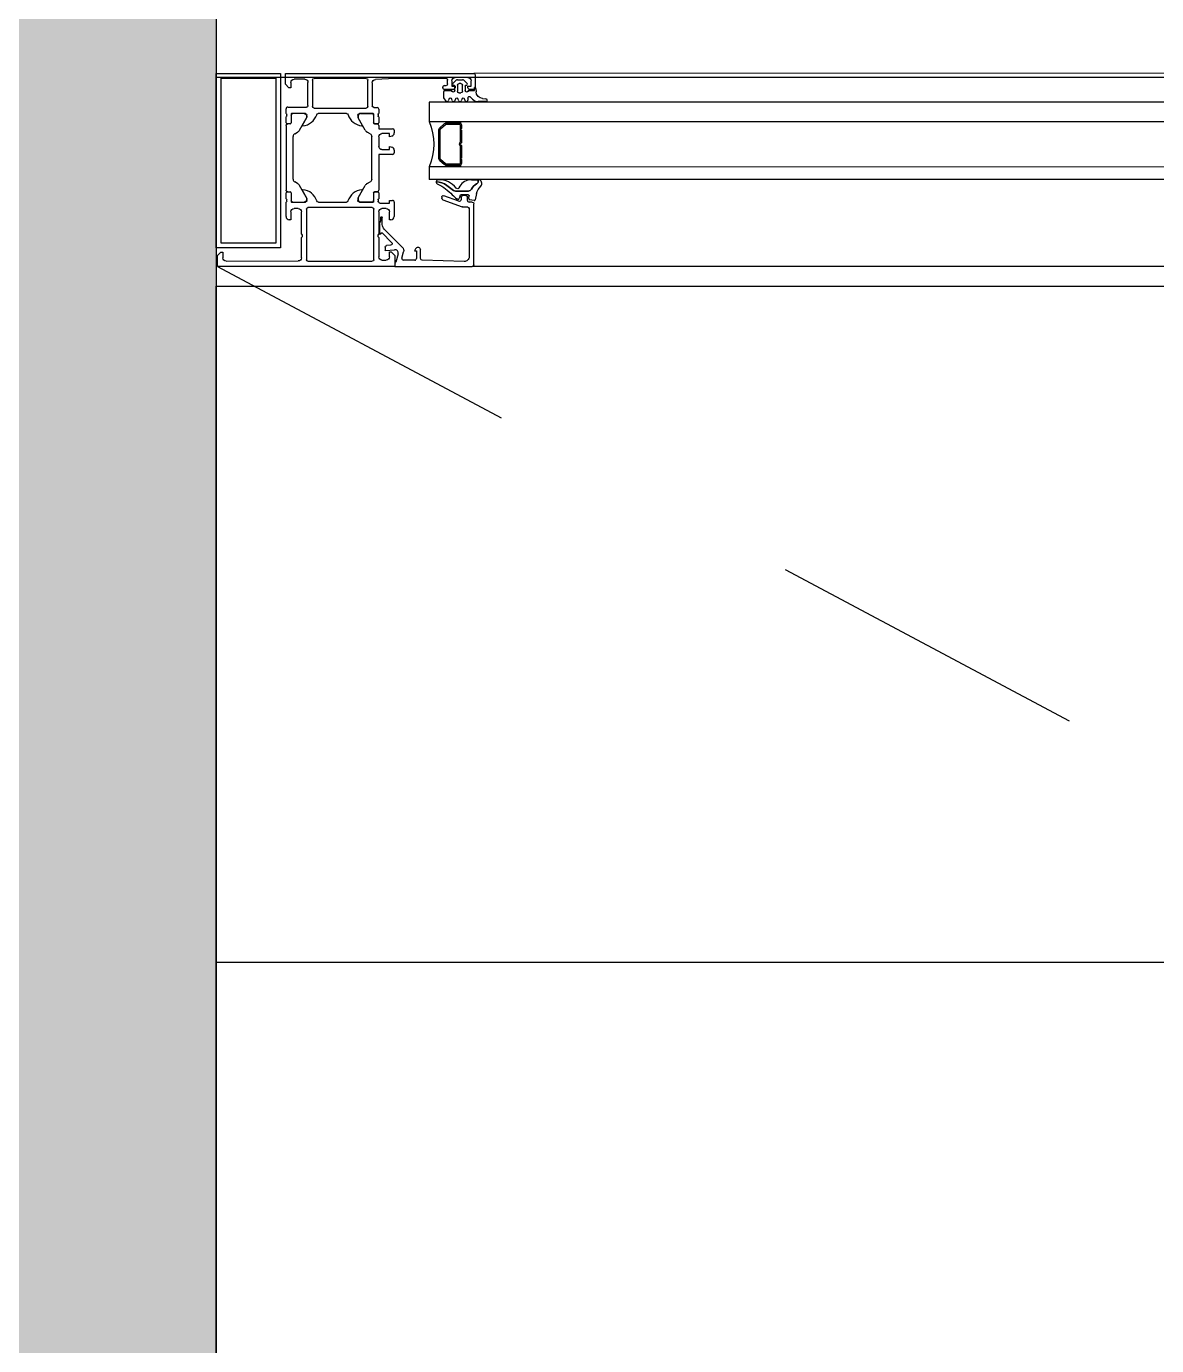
# Model space of a CAD drawing. Header units: metres. Extents: x 493 to 630, y -132 to -15.
# Drawn here: x 536.4058 to 536.757, y -79.9587 to -79.5488 of the extents above; entities that cross this region are included whole.
import ezdxf

# ---------------------------------------------------------------- set-up
doc = ezdxf.new("R2010")
doc.units = ezdxf.units.M
doc.header["$MEASUREMENT"] = 0
doc.linetypes.add('HIDDEN2', pattern=[0.1875, 0.125, -0.0625])
for name, color, linetype in [('a_caramida', 2, 'Continuous'), ('a_gipscarton', 41, 'Continuous'), ('a_pereti_hasuri', 253, 'Continuous'), ('a_punctat', 40, 'HIDDEN2'), ('a_sticla', 4, 'Continuous'), ('a_tamplarie_ferestre', 6, 'Continuous'), ('a_vederi', 74, 'Continuous'), ('a_vederi subtiri', 124, 'Continuous')]:
    doc.layers.add(name, color=color, linetype=linetype)
doc.layers.add('a_suprafete', color=7, linetype='Continuous', plot=False)

# ---------------------------------------------------------------- blocks, each defined once
blk = doc.blocks.new('__4FAFA3F2_FC5C_44BB_A64D_ECB77A95FE74_')
at = {"layer": 'a_vederi subtiri'}
for p, q in [((-125.4500011026394, 66.99999999985448), (-125.4500011026394, 70.99999999988358)), ((-125.0125011026394, 70.99999999988358), (-125.0125011026394, 66.99999999985448)), ((-125.0125011026394, 66.81066017167177), (-125.0125011026394, 70.74999999985448)), ((-124.6975011024624, 66.81066017167177), (-124.6975011024624, 70.74999999985448)), ((-124.3562511024065, 71.49999999985448), (-123.2625011026394, 71.49999999985448)), ((-124.3562511024065, 71.13999999989755), (-119.0254425092135, 71.13999999989755)), ((-123.2625011026394, 71.49999999985448), (-123.0437511024065, 71.25)), ((-123.0437511024065, 71.25), (-122.8250011026394, 71.49999999985448)), ((-122.8250011026394, 71.49999999985448), (-118.8896831609309, 71.49999999985448)), ((-118.010319044115, 71.49999999985448), (-114.0750011026394, 71.49999999985448)), ((-117.8745596958324, 71.13999999989755), (-112.5437511026394, 71.13999999989755)), ((-114.0750011026394, 71.49999999985448), (-113.8562511026394, 71.25)), ((-113.8562511026394, 71.25), (-113.6375011026394, 71.49999999985448)), ((-113.6375011026394, 71.49999999985448), (-112.5437511026394, 71.49999999985448)), ((-112.2025011025835, 70.74999999985448), (-112.2025011025835, 66.81066017167177)), ((-111.8875011026394, 66.99999999985448), (-111.8875011026394, 70.99999999988358)), ((-111.8875011026394, 70.74999999985448), (-111.8875011026394, 66.81066017167177)), ((-111.4500011026394, 70.99999999988358), (-111.4500011026394, 66.99999999985448)), ((-125.4500011026394, 61.49999999988358), (-125.4500011026394, 66.99999999985448)), ((-125.0125011026394, 66.99999999985448), (-125.0125011026394, 66.81066017167177)), ((-124.8202899277676, 66.28033008577768), (-123.4547122775111, 64.71966991398949)), ((-123.4547122775111, 64.71966991398949), (-124.8202899277676, 66.28033008577768)), ((-123.2319736413192, 64.97422835521866), (-124.5975512915757, 66.53488852712326)), ((-112.3024509134702, 66.53488852712326), (-113.6680285637267, 64.97422835521866)), ((-113.4452899277676, 64.71966991398949), (-112.0797122775111, 66.28033008577768)), ((-112.0797122775111, 66.28033008577768), (-113.4452899277676, 64.71966991398949)), ((-111.8875011026394, 66.81066017167177), (-111.8875011026394, 66.99999999985448)), ((-111.4500011026394, 66.99999999985448), (-111.4500011026394, 61.49999999988358)), ((-113.9093287528958, 64.85999999986961), (-122.9906734523829, 64.85999999986961)), ((-122.9906734523829, 64.49999999985448), (-113.9093287528958, 64.49999999985448)), ((-113.9093287528958, 64.49999999985448), (-122.9906734523829, 64.49999999985448))]:
    blk.add_line(p, q, dxfattribs=at)
at = {"layer": 'a_vederi subtiri', "extrusion": (2e-16, 2.000000000000001e-16, -1)}
for centre, radius, start, end in [((125.2312511026394, 71.02929687488358), 0.2207031249999999, 352.3718503293429, 187.6281496706571), ((124.3060278883204, 70.79394531238358), 0.707838677237907, 356.4405713952564, 85.93127893733272), ((124.3301350313704, 70.77285156247672), 0.3680761121636999, 356.4405713952564, 85.93127893733272), ((118.4500011026394, 71.67726562483585), 0.7872656250000108, 223.0350141754325, 316.9649858245675), ((118.4500011026394, 71.76164062495809), 0.5116406250000021, 210.7555134559261, 329.2444865440739), ((112.5939743169583, 70.79394531238358), 0.7078386772379076, 94.06872106266727, 183.5594286047437), ((112.5698671741411, 70.77285156247672), 0.3680761121637185, 94.06872106266727, 183.5594286047437), ((111.6687511026394, 71.02929687488358), 0.2207031249999999, 352.3718503293429, 187.6281496706571), ((125.2312511026394, 66.97070312485448), 0.2207031249999999, 172.371850329343, 7.628149670657059), ((125.2312511026394, 66.97070312485448), 0.2207031249999999, 172.371850329343, 7.628149670657059), ((124.2048949212767, 66.80336917506065), 0.8076390920070746, 319.6379859252439, 0.5172471456179616), ((124.2048949212767, 66.80336917506065), 0.8076390920070561, 319.6379859252439, 0.5172471456179616), ((124.2775458882097, 66.80686885336763), 0.4199723278436767, 319.6379859252439, 0.5172471456179616), ((112.622456317069, 66.80686885336763), 0.4199723278436483, 179.4827528543821, 220.362014074756), ((112.695107284002, 66.80336917506065), 0.8076390920070647, 179.4827528543821, 220.362014074756), ((112.695107284002, 66.80336917506065), 0.8076390920070755, 179.4827528543821, 220.362014074756), ((111.6687511026394, 66.97070312485448), 0.2207031249999999, 172.371850329343, 7.628149670657059), ((111.6687511026394, 66.97070312485448), 0.2207031249999999, 172.371850329343, 7.628149670657059), ((118.4500011026394, 44.30178832099773), 18.56821167883212, 67.85273984560007, 112.1472601544), ((122.9823408846278, 65.11756334116217), 0.617619552900235, 270.7730251426407, 319.8915003898574), ((122.9823408846278, 65.11756334116217), 0.617619552900235, 270.7730251426407, 319.8915003898574), ((122.9863405169453, 65.18113293728675), 0.3211621675081091, 270.7730251426407, 319.8915003898574), ((113.9136616881005, 65.18113293728675), 0.3211621675081109, 220.1084996101426, 269.2269748573593), ((113.917661320651, 65.11756334116217), 0.6176195529002321, 220.1084996101426, 269.2269748573593), ((113.917661320651, 65.11756334116217), 0.6176195529002375, 220.1084996101426, 269.2269748573593)]:
    blk.add_arc(centre, radius, start, end, dxfattribs=at)
blk = doc.blocks.new('fvsdv')
at = {"layer": 'a_tamplarie_ferestre', "extrusion": (0, -1.5e-15, -1)}
blk.add_line((616.6614823891448, -334.5287127975987), (616.6374117010116, -334.5287127975987), dxfattribs=at)
at = {"layer": 'a_tamplarie_ferestre', "extrusion": (-1.999999999963883e-16, -2.000627397658308e-16, -1)}
for points in [[(-616.6937823769416, -334.4715128007277), (-616.6937823769416, -334.4732127976759), (-616.6943823830454, -334.4732127976759), (-616.6954823891449, -334.4721127992018), (-616.6954823891449, -334.4687127975997), (-616.6369823905806, -334.4687127975997)], [(-616.636482390581, -334.4692127975866), (-616.636482390581, -334.4732127976759)], [(-616.6387823783739, -334.4732127976759), (-616.6387823783739, -334.4727127976759), (-616.6377823783735, -334.4727127976759), (-616.6377823783735, -334.4710128007277)], [(-616.6387823783739, -334.4700128006085), (-616.6427824088914, -334.4700128006085)], [(-616.6437823783733, -334.4710128007277), (-616.6437823783733, -334.4727127976759), (-616.6427823783738, -334.4727127976759), (-616.6427823783738, -334.4732127976759)], [(-616.6450823966843, -334.4720128007277), (-616.6450823966843, -334.4708127961501)], [(-616.6455823966838, -334.4703127960309), (-616.6614823905804, -334.4703127960309), (-616.6675394260265, -334.4706589111432)], [(-616.6460823966838, -334.4725128007277), (-616.6455823966838, -334.4725128007277)], [(-616.6465823966843, -334.4732127976759), (-616.6465823966843, -334.4730128007276)], [(-616.6684823886723, -334.4716572862013), (-616.6684823886723, -334.4788127961499)], [(-616.6698823825689, -334.479012793098), (-616.6698823825689, -334.4708128036603)], [(-616.6703823825693, -334.4703128036603), (-616.6865823766561, -334.4703128036603)], [(-616.6870823766557, -334.4708128036603), (-616.6870823766557, -334.479012793098)], [(-616.6884823891493, -334.4787127976758), (-616.6884823891493, -334.4715128007277)], [(-616.6894823891488, -334.4705128006085), (-616.6927823769421, -334.4705128006085)], [(-616.6369823905806, -334.4737127976759), (-616.6382824088915, -334.4737127976759)], [(-616.6432823783733, -334.4737127976759), (-616.6460823966838, -334.4737127976759)], [(-616.6664823886723, -334.4798127961499), (-616.6664823886723, -334.4812127976757)], [(-616.6679823886727, -334.4793127961499), (-616.6669823886727, -334.4793127961499)], [(-616.6680623629916, -334.4840927956756), (-616.6680623629916, -334.4813327976757)], [(-616.6681823629918, -334.4812127976757), (-616.6724823886722, -334.4812127976757)], [(-616.6720692308575, -334.4812230394265), (-616.6685926893625, -334.4812228880743)], [(-616.6865823766561, -334.479512793098), (-616.6703823825693, -334.479512793098)], [(-616.6764824301839, -334.4812126679759), (-616.6852826652358, -334.4812126679759)], [(-616.694782376942, -334.4792127976758), (-616.6889823891493, -334.4792127976758)], [(-616.6892827067476, -334.4812127976757), (-616.6935824026225, -334.4812127976757)], [(-616.6896958496469, -334.4812227975993), (-616.6931723911449, -334.4812227975993)], [(-616.6937024026228, -334.4813327976757), (-616.6937024026228, -334.4840936083576)], [(-616.695282376942, -334.4812136103577), (-616.695282376942, -334.4797127976757)], [(-616.6664825312056, -334.4849227946026), (-616.6664824323044, -334.485912812858), (-616.6621824292528, -334.485912812858)], [(-616.6664823886723, -334.4822127846757), (-616.6664823886723, -334.4840927956756)], [(-616.6666823896725, -334.4814859866757), (-616.6666823896725, -334.4819395806757)], [(-616.6667823886726, -334.4843927956757), (-616.6677623629913, -334.4843927956757)], [(-616.6677928841808, -334.4844228504567), (-616.6669825528483, -334.4844228162462)], [(-616.668092669103, -334.4817228650479), (-616.6680928971665, -334.4841228634428)], [(-616.6706711814733, -334.4863851410075), (-616.6727681066092, -334.4827535226797)], [(-616.6729823886726, -334.4817127976757), (-616.6729823886726, -334.4824127976757), (-616.6716008932148, -334.4848056179987)], [(-616.6901642022053, -334.4848056179987), (-616.6887827067476, -334.4824127976757), (-616.6887827067476, -334.4817127976757)], [(-616.6910936755818, -334.4863849596919), (-616.6889969076468, -334.4827532505993)], [(-616.693672389762, -334.4817227962164), (-616.6936720578115, -334.4841227945993)], [(-616.6939720578115, -334.4844227945993), (-616.694782389145, -334.4844227945993)], [(-616.694002402623, -334.4843936083577), (-616.6949823769418, -334.4843936083577)], [(-616.6950823759421, -334.4819403933577), (-616.6950823759421, -334.4814867993576)], [(-616.695282376942, -334.4840936083576), (-616.695282376942, -334.4822135973577)], [(-616.695282389145, -334.4849227945993), (-616.695282389145, -334.5050027945988)], [(-616.6616824216234, -334.486412812858), (-616.6616824216234, -334.4872438065104)], [(-616.6624234265672, -334.4882098099283), (-616.6631824063646, -334.488412812858), (-616.6631824063646, -334.487412812858), (-616.6654824246751, -334.487412812858)], [(-616.6664824323044, -334.488412812858), (-616.6664824323044, -334.4914128128579)], [(-616.6686818083808, -334.5015984472525), (-616.6686823828378, -334.4883273363929)], [(-616.6691929414393, -334.4874553434881), (-616.6700761929895, -334.4869596073277)], [(-616.692582388145, -334.4874611305992), (-616.6916886391983, -334.4869594517664)], [(-616.6930823901449, -334.5015984325989), (-616.6930823901449, -334.4883271565992)], [(-616.6616823987354, -334.4925818192056), (-616.6616824216234, -334.4934128128579)], [(-616.6654824246751, -334.4924128128579), (-616.6631824063646, -334.4924128128579), (-616.6631824292527, -334.4914128128579), (-616.6624234265672, -334.4916158157876)], [(-616.6621824292528, -334.4939128128578), (-616.6664827398382, -334.4939128128578), (-616.6664816620172, -334.5050027985833)], [(-616.6664822669605, -334.5058329290239), (-616.6664822669605, -334.5077129400238)], [(-616.6677622412798, -334.5055329290238), (-616.666782266961, -334.5055329290238)], [(-616.6669816403736, -334.505502820226), (-616.6677919717063, -334.5055028544364)], [(-616.6680622412794, -334.5085929268509), (-616.6680622412794, -334.5058329290239)], [(-616.66809195872, -334.5058028674221), (-616.6680915228827, -334.5082028657883)], [(-616.6700755001198, -334.5029662969782), (-616.66919229149, -334.5024704843543)], [(-616.672767049598, -334.5071726146562), (-616.6706704388681, -334.5035408148059)], [(-616.6715940223327, -334.5051084043188), (-616.6729822669611, -334.5075129224463), (-616.6729822669611, -334.5082129270238)], [(-616.6717530799493, -334.504918394248), (-616.6717127662275, -334.5049129239721)], [(-616.6887825608826, -334.5082129270238), (-616.6887825608826, -334.5075129224463), (-616.690164631112, -334.5051190987281)], [(-616.6889969076468, -334.5071723385988), (-616.6910936755818, -334.5035406295062)], [(-616.6916886391983, -334.5029661374318), (-616.692582388145, -334.5024644585989)], [(-616.6936720578115, -334.5058027945988), (-616.693672389762, -334.5082027929817)], [(-616.6937024320689, -334.5058327916948), (-616.6937024320689, -334.5085929268507)], [(-616.694782389145, -334.5055027945988), (-616.6939720578115, -334.5055027945988)], [(-616.6949824063879, -334.5055327916947), (-616.694002432068, -334.5055327916947)], [(-616.6952824063873, -334.5077128026953), (-616.6952824063873, -334.5058327916948)], [(-616.6616824013579, -334.5087127973242), (-616.6616823403223, -334.5132127973241)], [(-616.6661824195488, -334.5090127927469), (-616.6631824013572, -334.5090127927469), (-616.6631824013572, -334.5082127973242), (-616.6621824013579, -334.5082128049535)], [(-616.6666822679612, -334.5079861440241), (-616.6666822679612, -334.5084397380243)], [(-616.6724822669604, -334.5087129193944), (-616.6681822414878, -334.5087129268504)], [(-616.6685914998562, -334.508702886048), (-616.6720680413509, -334.5087030374002)], [(-616.6852573295893, -334.5087129193944), (-616.6765245780231, -334.5087129193944)], [(-616.6935824318606, -334.5087129268502), (-616.689282560883, -334.5087129193944)], [(-616.6931623911449, -334.5087027915987), (-616.6896958496469, -334.5087027915987)], [(-616.6950824053871, -334.5084396006947), (-616.6950824053871, -334.5079860066948)], [(-616.6952824063873, -334.5132127973241), (-616.6952824063873, -334.5087127896947)], [(-616.6626823403227, -334.514212797324), (-616.6631823403222, -334.514212797324), (-616.6631823403222, -334.5117127973241)], [(-616.6641823402034, -334.5107127973241), (-616.6654823890309, -334.5107127973241)], [(-616.6664823890318, -334.5117127973241), (-616.6664823890318, -334.5187127973239)], [(-616.6679824042902, -334.5266127914585), (-616.6679824042902, -334.5109127942723)], [(-616.6684824042898, -334.5104127942723), (-616.688482405243, -334.5104127942723)], [(-616.688982405243, -334.5109127942723), (-616.688982405243, -334.5266127914585)], [(-616.690482420502, -334.5187127973239), (-616.690482420502, -334.5117127973241)], [(-616.6914824205015, -334.5107127973241), (-616.6927824082951, -334.5107127973241)], [(-616.6937824063878, -334.5117127973241), (-616.6937824063878, -334.514212797324), (-616.6942824063877, -334.514212797324)], [(-616.6664823890318, -334.5197127973239), (-616.6664823890318, -334.5257132324381)], [(-616.690482420502, -334.5260128082437), (-616.690482420502, -334.5197127973239)], [(-616.6631823403222, -334.5257132476964), (-616.6631823403222, -334.5242127901715), (-616.6625823647363, -334.5242127901715), (-616.6614823891457, -334.5253127655187), (-616.6614823891457, -334.5287127975982), (-616.7166367095814, -334.5287244009314), (-616.7166367095814, -334.5253243993694), (-616.7155367339955, -334.5242244011342), (-616.714936727892, -334.5242244011342), (-616.714936727892, -334.5260244115764)], [(-616.6654823890309, -334.5267132400674), (-616.6641823402034, -334.5267132400674)], [(-616.688482405243, -334.5271127914585), (-616.6684824042898, -334.5271127914585)], [(-616.7139367297993, -334.5270244115764), (-616.6914824205015, -334.5270128082437)]]:
    blk.add_lwpolyline(points, dxfattribs=at)
at = {"layer": 'a_tamplarie_ferestre'}
for points in [[(616.6969796253077, -334.5229318787727), (616.7169796253081, -334.5229318787727), (616.7169796253127, -334.468724400932), (616.6969796253122, -334.468724400932)], [(616.698479625308, -334.5214318787728), (616.7154796253078, -334.5214318787728), (616.7154796253124, -334.470224400932), (616.6984796253125, -334.470224400932)]]:
    blk.add_lwpolyline(points, close=True, dxfattribs=at)
at = {"layer": 'a_tamplarie_ferestre', "extrusion": (0, -1.5e-15, -1)}
for points in [[(-616.6369117029187, -334.528249747674), (-616.6369117029187, -334.5092128738945)], [(-616.6374117010116, -334.5087128738945), (-616.6384116991037, -334.5087128738945)], [(-616.6389116991038, -334.5082128738945), (-616.6389116991038, -334.5072128777092)], [(-616.6394116971967, -334.5067128777092), (-616.6404116952897, -334.5067128777092)], [(-616.6465827760919, -334.5080012284072), (-616.6405926069535, -334.5101826857784)], [(-616.6409116952898, -334.5072128777092), (-616.6409116952898, -334.5079688744133)], [(-616.6415827574153, -334.5084389208175), (-616.6462405782338, -334.5067425613814)], [(-616.6469116819378, -334.507212373602), (-616.6469116819378, -334.5075314127088)], [(-616.6658959792046, -334.5135194304092), (-616.6658959789509, -334.5146387802781)], [(-616.6662959883604, -334.5153481199844), (-616.6662959883604, -334.5186381446406)], [(-616.6550273826513, -334.5232185518844), (-616.6553960040007, -334.5238497569663), (-616.6547960036194, -334.5238497574433), (-616.6547960055275, -334.5262497520549)], [(-616.6593064558899, -334.5261203215225), (-616.6587868330869, -334.5241810667618)], [(-616.6604896774686, -334.5247604408366), (-616.6611966841617, -334.5273791411025)], [(-616.6643871769345, -334.5237569452461), (-616.6615427626173, -334.5235054209335)], [(-616.6644959853081, -334.5227188170059), (-616.6644959853081, -334.5236573339387)], [(-616.6552960026663, -334.526749750982), (-616.658823499957, -334.5267497465713)]]:
    blk.add_lwpolyline(points, dxfattribs=at)
for points in [[(-616.6404215128002, -334.5102128700798), (-616.6389116991047, -334.51021287008, -0.4142048407650049), (-616.6384116991037, -334.5107128700798), (-616.6384116991037, -334.5256847534282, -0.426752481241578), (-616.6399756963726, -334.5271827499969), (-616.6530173969829, -334.5267692342841, -0.4017347394656232), (-616.6534960072429, -334.5262696920146), (-616.6534960072429, -334.5234375560386)], [(-616.6591750777159, -334.5227321684463), (-616.664810208026, -334.5170970381359, -0.1989123673822696), (-616.665395994464, -334.5156828245736), (-616.665395994464, -334.5135194304092)], [(-616.6661218423367, -334.5187052443218), (-616.6657772808474, -334.518324499379, -0.4930404387425781), (-616.6654626295956, -334.5182830717666), (-616.6624744621311, -334.521265583287, -0.637079024899166), (-616.6627844443708, -334.5221172216042), (-616.6640395642905, -334.5222207243545)]]:
    blk.add_lwpolyline(points, format="xyb", dxfattribs=at)
at = {"layer": 'a_tamplarie_ferestre', "extrusion": (-1.999999999963883e-16, -2.000627397658308e-16, -1)}
for centre, radius, start, end in [((-616.6369823869377, -334.4692127939564), 0.0004999963568365369, 359.9995840237517, 90.00041748093061), ((-616.6369823869412, -334.4732128013152), 0.0004999963606447729, 269.9995829620062, 0.0004170445076121595), ((-616.6382824291462, -334.4732128484463), 0.0004999492300512524, 179.9941815565616, 270.0023212752666), ((-616.6432824271093, -334.4732127489402), 0.0005000487381371209, 270.0055841559429, 359.9944158375433), ((-616.6460824095659, -334.4730127878461), 0.0004999871185779336, 89.99852384808548, 180.0014761584283), ((-616.6460824104842, -334.4732128114759), 0.0004999862001939583, 179.9984185919793, 270.0015814145345), ((-616.6669823886727, -334.4798127961499), 0.0004999999999881748, 0, 90), ((-616.6685926650799, -334.4817228840512), 0.0004999959774337602, 0.002177639992241094, 90.00278260042404), ((-616.671926877363, -334.4822128513403), 0.0009999960709008312, 98.18408816903201, 212.7294962203608), ((-616.6947823907415, -334.4797127838758), 0.0004999862001939237, 89.99841858546546, 180.0015814080207), ((-616.6667823886726, -334.4840927956756), 0.0002999999999929066, 270, 0), ((-616.6669825312051, -334.4849228162457), 0.0004999999999881747, 0.002480120208054673, 90.00248012020808), ((-616.6677623629913, -334.4840927956756), 0.0002999999999929013, 180, 270), ((-616.6717205084574, -334.484874677891), 0.000138119784645033, 264.3774224610111, 29.99999999751501), ((-616.6712441654312, -334.4800361888139), 0.004999999999881794, 197.7469977029321, 264.3774224610111), ((-616.6905209299889, -334.4800361888139), 0.004999999999881608, 275.6225775389889, 342.2530022970679), ((-616.6900445869633, -334.484874677891), 0.0001381197846450354, 150.000000002485, 275.6225775389889), ((-616.6939720578115, -334.4841227945993), 0.0002999999999929083, 270, 0), ((-616.694002402623, -334.4840936083576), 0.0002999999999929064, 270, 0), ((-616.6949823769418, -334.4840936083576), 0.0002999999999929066, 180, 270), ((-616.6621824513003, -334.4864128425352), 0.0005000296776441326, 0.003400552581995896, 89.99747370363386), ((-616.6626836141724, -334.4872430164889), 0.001001192860712961, 285.0627999272706, 359.9547890323745), ((-616.6693721757889, -334.4856350848548), 0.001499999999964529, 210.0024767199816, 242.0082254837521), ((-616.6920823897362, -334.4883271573937), 0.001000000408674858, 119.9998811996709, 179.9999544849903), ((-616.6626833545662, -334.4925824338035), 0.001000956019629055, 0.03518023540125607, 74.9489400958685), ((-616.6621824439346, -334.4934127905465), 0.0005000223116292011, 270.001682332466, 359.9974434145755), ((-616.6920823897362, -334.5015984318045), 0.001000000408674854, 180.0000455150097, 240.0001188003292), ((-616.6669816620168, -334.5050028202264), 0.00049999999998818, 270.002480120208, 0.002480120208054673), ((-616.666782266961, -334.5058329290239), 0.0002999999999929103, 0, 90), ((-616.6677622412798, -334.5058329290239), 0.0002999999999929137, 90, 180), ((-616.6693713682545, -334.5042907584975), 0.001499999999964511, 117.9967347536241, 150.0024835213092), ((-616.6717209801487, -334.5050517189604), 0.0001390378262387835, 335.9397297170084, 86.61317242161918), ((-616.6713465350218, -334.509824664497), 0.004923085062686922, 94.736839592394, 162.7104472882768), ((-616.6904053083467, -334.5097823356339), 0.004881891175918552, 16.95440186401337, 85.66034805447025), ((-616.690046245342, -334.5050507488965), 0.0001366999999967652, 85.66034805447025, 209.9999185302323), ((-616.6939720578115, -334.5058027945988), 0.0002999999999929174, 0, 90), ((-616.694002432068, -334.5058327916948), 0.0002999999999929174, 0, 90), ((-616.6949824063879, -334.5058327916948), 0.0002999999999929174, 90, 180), ((-616.6621823706172, -334.5087127742129), 0.0004999692599016982, 359.9973514400586, 90.00352283244209), ((-616.6685915188594, -334.5082028900709), 0.000499995977433753, 270.0021776399923, 0.002782600423873765), ((-616.6719257735476, -334.5077132131663), 0.0009999960709008257, 147.2754640201544, 261.8208720681917), ((-616.6626824277932, -334.5132127098539), 0.001000087474370509, 270.0050112563145, 359.9949887436852), ((-616.694282372021, -334.5132127629589), 0.001000034366135351, 180.0019689320957, 269.9980310679043)]:
    blk.add_arc(centre, radius, start, end, dxfattribs=at)
at = {"layer": 'a_tamplarie_ferestre'}
for centre, radius, start, end in [((616.6387824215988, -334.4710128438339), 0.001000043226228888, 90.00247651157618, 179.9975303083473), ((616.6427824255763, -334.4710127534065), 0.0009999527981185412, 359.9972885690925, 90.00095603992932), ((616.6455823930447, -334.4708127923915), 0.0004999963606570516, 89.99958296200617, 180.0004307038958), ((616.6455823994252, -334.4720127979868), 0.0005000027408632844, 180.0003140812505, 269.999685931777), ((616.6674823978814, -334.4716572744904), 0.0009999907912387556, 359.9993290094217, 86.73072418246032), ((616.6703823825693, -334.4708128036603), 0.0004999999999881766, 90, 180), ((616.6865823766561, -334.4708128036603), 0.0004999999999881766, 0, 90), ((616.6894824090593, -334.4715128205188), 0.001000019910524334, 90.00114074456123, 179.9988660753621), ((616.6927824079268, -334.471512769624), 0.0009999690159288555, 359.9982178308895, 90.00177534267327), ((616.6664035522261, -334.4814803182677), 0.0002788950563208456, 358.8354106242616, 73.58012358911448), ((616.6679823886727, -334.4788127961499), 0.0004999999999881837, 270, 0), ((616.6681823629918, -334.4813327976757), 0.0001199999999971634, 90, 180), ((616.6703823825693, -334.479012793098), 0.0004999999999881837, 180, 270), ((616.6724823886722, -334.4817127976757), 0.0004999999999881766, 0, 90), ((616.6764824301839, -334.4817126679759), 0.0004999999999882075, 90, 162.2530022970678), ((616.6852826652358, -334.4817126679759), 0.0004999999999883187, 17.74699770293214, 90), ((616.6865823766561, -334.479012793098), 0.0004999999999881766, 270, 0), ((616.6889823855101, -334.4787128013151), 0.0004999963606447853, 179.9995829554924, 270.0004170379938), ((616.6892827067476, -334.4817127976757), 0.0004999999999881704, 90, 180), ((616.689838160296, -334.4822126156741), 0.0009999960709008303, 98.18160805244383, 212.7270160997201), ((616.6931723937846, -334.4817227935768), 0.0004999959774337582, 359.9996975197845, 90.00030248021555), ((616.6935824026225, -334.4813327976757), 0.0001199999999971634, 0, 90), ((616.6953612133882, -334.4814811309496), 0.0002788950563208394, 106.4198764108855, 181.1645893757385), ((616.666403521577, -334.4819452413352), 0.0002789255417305512, 286.4245945580637, 1.162870074671405), ((616.6677928971667, -334.484122850457), 0.0002999999999929065, 269.9975198797919, 359.9975198797919), ((616.6947823918239, -334.4849227919204), 0.0004999973210861574, 359.9996930187652, 90.00030698123477), ((616.6953612440376, -334.4819460540172), 0.0002789255417305553, 178.8371299253286, 253.5754054419363), ((616.6654824580864, -334.4884127870758), 0.000999974218394455, 359.9985227537711, 90.00191437922187), ((616.6696823828366, -334.4883273796791), 0.000999999999976356, 119.303872864269, 179.997519879792), ((616.6923927137319, -334.485634959769), 0.001499999999964522, 209.9999966005126, 242.0057453634597), ((616.665482314654, -334.4914126952065), 0.001000117657443958, 270.006303003237, 359.9932598637672), ((616.66968180838, -334.5015984905388), 0.0009999999999763508, 179.997519879792, 240.6911668989066), ((616.6677919587203, -334.5058028544361), 0.0002999999999929102, 359.9975198797919, 89.99751987979195), ((616.6923927137319, -334.5042906294291), 0.001499999999964502, 117.9942546365403, 150.0000033994874), ((616.6947823918239, -334.5050027972777), 0.0004999973210933302, 269.9996930187652, 0.0003069812347468385), ((616.6374117110824, -334.5092128820581), 0.000500008163680858, 90.00115402943341, 179.9990645370891), ((616.6394117032785, -334.5072128818834), 0.0005000041742330564, 90.00069689096702, 179.9995216755163), ((616.6404116875299, -334.5072128854686), 0.0005000077593987789, 0.0008891426421919295, 89.99911085816552), ((616.6464116819377, -334.507212373602), 0.000499999999988174, 0, 110.011418451356), ((616.6464116819377, -334.5075314127088), 0.0004999999999881393, 290.0102537740665, 0), ((616.6661822669903, -334.5087127927857), 0.0002999999999929289, 270.0291364078558, 359.9743623240125), ((616.6664033998652, -334.5079804833643), 0.0002789255417305544, 358.8371299253286, 73.57540544193631), ((616.6664034305144, -334.5084454064322), 0.0002788950563208143, 286.4198764108855, 1.164589375738513), ((616.6681822412801, -334.5085929268509), 0.0001199999999971626, 180, 270.0000993481113), ((616.6724822798429, -334.5082129322768), 0.0004999871177621114, 269.9985237699202, 0.0006019640941198639), ((616.6765245780231, -334.5082129193944), 0.000499999999987999, 197.2895527117232, 270), ((616.6852573295893, -334.5082129193944), 0.0004999999999881662, 270, 343.0455981359866), ((616.6892825480008, -334.5082129322768), 0.0004999871177621201, 179.9993980359059, 270.0014762300798), ((616.689838160296, -334.507712973524), 0.0009999960709008264, 147.2729839002799, 261.8183919475561), ((616.6931673937846, -334.5081977956741), 0.0005050207028431561, 269.4324295547182, 359.4330345187439), ((616.6935824320683, -334.5085929268507), 0.0001199999999971598, 269.9999006518887, 0), ((616.6953612734832, -334.5079803460357), 0.000278925541730555, 106.4245945580637, 181.1628700746714), ((616.6953612428343, -334.5084452691027), 0.0002788950563208238, 178.8354106242615, 253.5801235891144), ((616.6404215128002, -334.5097128700799), 0.0004999999999882195, 270, 290.0102537740665), ((616.6641824277197, -334.5117128847214), 0.001000087401268234, 90.00501388788004, 179.9949929320431), ((616.6656459868343, -334.5135038975909), 0.0002504744573857769, 356.4446021656984, 183.5553978343016), ((616.6654823302339, -334.5117128561217), 0.001000058799433805, 0.003368664391707279, 89.9966313356083), ((616.6684824070311, -334.5109127970131), 0.0005000027408633035, 90.00031406822303, 179.9996859187494), ((616.6884824025026, -334.5109127970131), 0.0005000027408632893, 0.0003140812505734675, 89.99968593177698), ((616.6914823894309, -334.5117127662533), 0.0009999689290966407, 89.99821968080188, 180.0017803126843), ((616.6927823875727, -334.5117128161392), 0.001000018815337834, 0.001078010384765943, 89.99881272102306), ((616.6659773313947, -334.5153423561144), 0.0003187090900802913, 358.9637464256572, 59.24615152020042), ((616.6639959887259, -334.5227188184746), 0.0004999965822622362, 0.0001683013155248172, 85.00023108022376), ((616.6661959883611, -334.5186381446406), 9.999999999763501e-05, 222.1440459667523, 0), ((616.6659575496908, -334.5192127973239), 0.0007248836686813678, 316.3884232686992, 43.61157673130081), ((616.6910073962947, -334.5192127973239), 0.0007249824704847863, 136.3958615993029, 223.6041384006971), ((616.6542950856326, -334.5235615366272), 0.0008086392632466716, 25.09690427962828, 171.1806240554214), ((616.6602357232684, -334.5237928433278), 0.001500000063743287, 134.9992078292225, 194.9997963380306), ((616.6641824266486, -334.5257131537404), 0.001000086330796236, 180.005382847695, 269.9950474458348), ((616.6643959853088, -334.5236573339387), 9.999999999763631e-05, 264.9466242946025, 0), ((616.6654823342227, -334.5257131852587), 0.001000054809777459, 270.0031401350746, 359.9972969979186), ((616.6914824265716, -334.5260128021743), 0.001000006069137505, 180.0003477314173, 269.9996522685827), ((616.7139366719329, -334.5260243556166), 0.001000055961707848, 270.003315381704, 359.9967939064296), ((616.637411703741, -334.5282127967766), 0.0005000008220376726, 180.0002205580834, 269.9996872345322), ((616.6684824070311, -334.5266127887177), 0.0005000027408632963, 180.0003140812505, 269.999685931777), ((616.6884824025026, -334.5266127887177), 0.0005000027408632963, 270.000314068223, 359.9996859187494)]:
    blk.add_arc(centre, radius, start, end, dxfattribs=at)
at = {"layer": 'a_tamplarie_ferestre', "extrusion": (0, -1.5e-15, -1)}
for centre, radius, start, end in [((-616.6384117010673, -334.5082128758576), 0.0004999980369683452, 179.9997750540808, 270.0002249467399), ((-616.6414121108235, -334.5079685001684), 0.0005004156736208126, 250.0615984271312, 359.9571503118842), ((-616.666395978951, -334.5146387803916), 0.0004999999999885265, 300.7538484797996, 1.300394605109548e-05), ((-616.6552960016477, -334.5262497548617), 0.0004999961203540096, 269.9998832731343, 0.0003216323453872522), ((-616.6588234749968, -334.5262497295832), 0.0005000169887408082, 165.0006950349404, 269.997139864485), ((-616.6614556051134, -334.5245016181793), 0.00100000269142326, 344.9998270484658, 95.00008778229402), ((-616.6616797058384, -334.527249675227), 0.0005000713486215687, 293.2396003736727, 344.9955059551618)]:
    blk.add_arc(centre, radius, start, end, dxfattribs=at)
at = {"layer": 'a_vederi subtiri'}
blk.add_line((616.650786821571, -334.4977127976001), (616.650786821571, -334.5017127976), dxfattribs=at)
at = {"layer": 'a_vederi subtiri', "extrusion": (-1.999999999963971e-16, -3.000627397658306e-16, -1)}
for points in [[(-616.6386342795709, -334.4740126436001), (-616.6367343005709, -334.4740126436001), (-616.6367343005709, -334.4731126556001)], [(-616.6400612886395, -334.4708591125306), (-616.6390199755708, -334.4719004216001)], [(-616.6396342795708, -334.4727040076976), (-616.6396342795708, -334.4740126436)], [(-616.6420537447923, -334.4707126666001), (-616.6404148413511, -334.4707126666001)], [(-616.6404342825708, -334.4743126436), (-616.6404342825708, -334.4724126596001)], [(-616.6409342825708, -334.4719126596001), (-616.6415343035708, -334.4719126596)], [(-616.6420343035708, -334.4724126596), (-616.6420343035708, -334.4743126436)], [(-616.6434485955707, -334.4719004066), (-616.6424072975043, -334.4708591125309)], [(-616.6428342915708, -334.4740126436), (-616.6428342915708, -334.4727040104947)], [(-616.634277336803, -334.4765311398943), (-616.6332015855711, -334.4766579256001)], [(-616.6363343065709, -334.4735126496001), (-616.6362567355467, -334.4744770083913)], [(-616.6373561820043, -334.4767357069669), (-616.6379629845709, -334.4760775116)], [(-616.6388342915709, -334.4764118016), (-616.6388342915709, -334.4770986264886)], [(-616.6396078102332, -334.4772417481464), (-616.639860399225, -334.47658254182)], [(-616.6406074365464, -334.4765825418166), (-616.6408603992377, -334.4772427233802)], [(-616.6415343035708, -334.4748126436), (-616.6409342825708, -334.4748126436)], [(-616.6416074365587, -334.4772427233848), (-616.6418603992398, -334.4765825418209)], [(-616.6426074365626, -334.4765825418208), (-616.6428603992296, -334.4772427233789)], [(-616.6436074365523, -334.4772427233789), (-616.6438603917295, -334.4765825613943)], [(-616.6459342675707, -334.4740126435999), (-616.6438342915708, -334.4740126436)], [(-616.6446074290523, -334.4765825613943), (-616.6448633373216, -334.4772504303534)], [(-616.6455716581427, -334.4773261865446), (-616.6462342705707, -334.4763126345999), (-616.6462342705707, -334.4743126465999)], [(-616.6331935905711, -334.4775089386001), (-616.6355916354108, -334.4775089386001)]]:
    blk.add_lwpolyline(points, dxfattribs=at)
at = {"layer": 'a_vederi subtiri'}
for points in [[(616.6355264455575, -334.5017611487438), (616.635549856729, -334.5022530206534)], [(616.635549856729, -334.5022580206534), (616.6355264455575, -334.5017661487438)], [(616.6376425143125, -334.5017574647258), (616.6355824963553, -334.5017580720093)], [(616.6386413218244, -334.5053075270058), (616.6426686590124, -334.5053075270058)], [(616.6426686590124, -334.5053125270058), (616.6386413218244, -334.5053125270058)], [(616.6432706896694, -334.5051059999784), (616.6453633003586, -334.5035545883858)], [(616.6453633003586, -334.5035595883858), (616.6432706896694, -334.5051109999785)], [(616.6360620795955, -334.5060992863919), (616.6364992567169, -334.5080289487495)], [(616.6368560398626, -334.5082557122846), (616.63824905414, -334.5079850868008)], [(616.6384888356156, -334.507648229107), (616.6383752959055, -334.5067504374605)], [(616.6386729252738, -334.5064127976001), (616.6408682293749, -334.5064127976001)], [(616.6411501374537, -334.5066101923611), (616.6415159846376, -334.507615358157)], [(616.6417979597376, -334.5078128453043), (616.6420532881665, -334.5078128453043)]]:
    blk.add_lwpolyline(points, dxfattribs=at)
at = {"layer": 'a_vederi subtiri', "extrusion": (-1.999999999963971e-16, -3.000627397658306e-16, -1)}
for centre, radius, start, end in [((-616.6367336363832, -334.4735119854124), 0.0003993303646181676, 359.9047025339983, 90.09529746600182), ((-616.6392327258881, -334.4721123595437), 0.0003003004985533638, 260.2603533193982, 44.89040071777239), ((-616.6404148413511, -334.4712126666001), 0.0004999999999881722, 45.00011002197347, 90), ((-616.6420537447923, -334.4712126666001), 0.0004999999999881797, 90, 134.9998900286918), ((-616.6432358300254, -334.4721123470128), 0.0003003130297155874, 135.1113159497022, 279.737966734616), ((-616.6331951035382, -334.4770834087587), 0.0004255325310577661, 270.2037137120204, 90.8728063412268), ((-616.6355916354108, -334.4751089386001), 0.002399999999943251, 222.6735360402774, 270), ((-616.6392342915709, -334.4770986264885), 0.0003999999999905412, 200.9654021234351, 0), ((-616.6412339178991, -334.4770996017201), 0.0003999999999905419, 200.9654031679532, 339.0345975258247), ((-616.6432339178909, -334.4770996017188), 0.0003999999999905412, 200.9654024688034, 339.0345975258247), ((-616.645236855983, -334.4771073086932), 0.0003999999999905419, 213.1747648287414, 339.0345975258247), ((-616.6459354689944, -334.4743114451763), 0.0002988039917129593, 89.76962594087604, 180.2303740558671)]:
    blk.add_arc(centre, radius, start, end, dxfattribs=at)
at = {"layer": 'a_vederi subtiri'}
for centre, radius, start, end in [((616.6393342795708, -334.4727040076976), 0.0002999999999929063, 0, 99.73964668060187), ((616.6409344613404, -334.4724128383696), 0.0005001788015072356, 90.02047816571745, 179.9795218407963), ((616.6415341321392, -334.4724128310315), 0.0005001714608795216, 0.01963787227942547, 89.98036213097858), ((616.6431342915707, -334.4727040104947), 0.0002999999999929058, 80.26203326538406, 180), ((616.6340139794561, -334.4742966057354), 0.002249999999946795, 276.7217479484163, 355.4011476723755), ((616.6383343167968, -334.4764123061752), 0.0004999750288193882, 0.05782295233036559, 137.9620569838095), ((616.6391342795708, -334.4740121494135), 0.0005000002442085208, 180.0566295954052, 359.9433704045948), ((616.6402339178863, -334.4767256634801), 0.0003999999999905415, 20.96540299258313, 159.0345975311966), ((616.6409344252045, -334.4743125009664), 0.0005001426539541591, 180.0163399505905, 269.9836600559242), ((616.6415343062964, -334.4743126463256), 0.0004999972743997996, 269.9996876709552, 0.0003123323017207608), ((616.6422339179012, -334.476725663481), 0.0003999999999905419, 20.96540247417537, 159.0345975311966), ((616.6433342915708, -334.474012149724), 0.0005000002439016095, 180.0565940008615, 359.9434059991385), ((616.6442339103909, -334.4767256830544), 0.0003999999999905423, 20.96540247417537, 159.0345975311966), ((616.631112352264, -334.5072285513981), 0.005076912458413897, 12.85188408321461, 43.55871211189089), ((616.6365487259567, -334.5022104784004), 0.000999999999976338, 182.7249976378283, 242.2796961542196), ((616.634222947094, -334.5066316226232), 0.003999999999905444, 29.32869377867863, 62.27969615421956), ((616.6386413218244, -334.5043125270058), 0.0009999999999763518, 201.3964516802927, 270), ((616.6420371097312, -334.5040965667275), 0.0004762922707111377, 197.9160645135294, 321.431477886907), ((616.6426686590124, -334.5043125270058), 0.000999999999976357, 270, 307.0154715980083), ((616.6554754071967, -334.5177258569381), 0.0163409220760644, 116.7393562969046, 136.4488663776864), ((616.6489747856953, -334.508470460263), 0.006099887101392957, 93.39750691101565, 126.3031676419586), ((616.6386729252738, -334.5067127976001), 0.0002999999999929076, 90, 187.2076790987245), ((616.6408682293749, -334.5067127976001), 0.000299999999992913, 19.99983660274746, 90)]:
    blk.add_arc(centre, radius, start, end, dxfattribs=at)
at = {"layer": 'a_vederi subtiri', "extrusion": (3.629549024921876e-27, -6.273976584856378e-20, -1)}
for centre, radius, start, end in [((-616.635617885429, -334.5029198715166), 0.001157340695964786, 315.5692793092176, 85.46841751321399), ((-616.635617885429, -334.5029148715166), 0.001157340695964786, 85.46841751321399, 88.24774097682695), ((-616.6376433986983, -334.5047574645953), 0.002999999999929044, 89.98310947247194, 102.0138160473731), ((-616.6378100362042, -334.5059325234581), 0.004134773588893482, 96.35686410195424, 155.8835424279803), ((-616.6478742929064, -334.5087510805794), 0.00698944323349791, 38.568522113093, 90.33263641151872), ((-616.6479197133409, -334.5024597350475), 0.0006979967121983897, 89.60247494954103, 173.5474778636055), ((-616.6365487259567, -334.5022054784004), 0.000999999999976339, 297.7203038457804, 357.2750023621717), ((-616.634222947094, -334.5066366226231), 0.003999999999905445, 117.7203038457804, 150.6713062213214), ((-616.6386413218244, -334.5043075270058), 0.000999999999976351, 270, 338.6035483197072), ((-616.6426686590124, -334.5043075270058), 0.0009999999999763612, 232.9845284019916, 270), ((-616.6489747263553, -334.5084753794907), 0.006099786874643171, 53.69683235804137, 86.60249308898436), ((-616.6479197246406, -334.5024647470085), 0.0006979315997486338, 173.5474778636055, 253.0588442310644), ((-616.6367918418073, -334.5079626617605), 0.0002999999999930683, 257.6435140912384, 347.2347733119193), ((-616.6381918418073, -334.5076905927449), 0.0002999999999928998, 171.8820071593785, 259.0059079418827), ((-616.6417979597376, -334.5075127976001), 0.0003000477042415295, 270, 340.0125583079609), ((-616.6420532881665, -334.5075128453043), 0.0002999999999929003, 230.9917724181919, 270), ((-616.632800447497, -334.4960898929883), 0.015000302720351, 223.7718755529361, 230.9917724181919)]:
    blk.add_arc(centre, radius, start, end, dxfattribs=at)
at = {"xscale": -0.001000000000008328, "yscale": 0.001000000000008328, "zscale": 0.001000000000008328, "rotation": 90}
blk.add_blockref('__4FAFA3F2_FC5C_44BB_A64D_ECB77A95FE74_', (616.7122868215718, -334.6091627987013), dxfattribs=at)
blk = doc.blocks.new('tampalrie subsol')
at = {"layer": 'a_punctat', "ltscale": 0.5}
blk.add_lwpolyline([(536.4651360013166, -79.62341907381192), (537.0643628577614, -79.94304656219502, 0.1225747234187762), (537.1656229150773, -79.63055549296057)], format="xyb", dxfattribs=at)
at = {"layer": 'a_sticla'}
blk.add_lwpolyline([(536.5309824272146, -79.57840362507925), (537.1686419706643, -79.57836658028621), (537.1686416202783, -79.57236658029682), (536.5309820768286, -79.5724036250894)], close=True, dxfattribs=at)
blk.add_lwpolyline([(536.5309832447817, -79.59240362505538), (537.1686427882315, -79.59236658026258), (537.168643021822, -79.59636658025583), (536.5309834783724, -79.59640362504847)], dxfattribs=at)
at = {"layer": 'a_vederi subtiri'}
blk.add_line((537.1547659760561, -79.56336713710753), (536.5447859822168, -79.56340281895847), dxfattribs=at)
blk.add_lwpolyline([(537.1552694801798, -79.62340431025625), (536.5443886847028, -79.62340202867516)], dxfattribs=at)
at = {"layer": 'a_gipscarton', "xscale": -0.9999999999999988, "rotation": 0.003345939206420567}
blk.add_blockref('fvsdv', (1153.162235966042, 254.9413195625091), dxfattribs=at)

msp = doc.modelspace()

# ---------------------------------------------------------------- hatches: boundary and pattern name
at = {"layer": 'a_pereti_hasuri', "ltscale": 0.3}
h = msp.add_hatch(dxfattribs=at)
h.set_pattern_fill('ANSI33', color=256, scale=0.25, style=0)
h.set_pattern_definition([(45, (-4876.954643999999, 8292.469365), (-0.04419417382415922, 0.04419417382415922), []), (45, (-4876.91044982625, 8292.469365), (-0.04419417382415922, 0.04419417382415922), [0.03125, -0.015625])])
h.paths.add_polyline_path([(533.4447915294452, -79.38958062453577), (533.4447915294452, -80.11958062453562), (532.5197915294452, -80.11958062453562), (532.5197915294452, -79.38958062453577)])
h.paths.add_polyline_path([(536.4647915294454, -79.389580624536), (536.4647915294453, -80.11958062453562), (535.5247915294453, -80.11958062453547), (535.5247915294455, -79.38958062453585)])
h.paths.add_polyline_path([(538.1447915294452, -89.60958062453562), (538.1897915294453, -89.60958062453562), (538.1897915294453, -89.68458062453561), (539.238316675078, -89.68458062453556), (539.238316675078, -84.30958062453561), (541.588316675078, -84.30958062453561), (541.588316675078, -84.55958062453561), (542.0833166750779, -84.55958062453561), (542.0833166750779, -84.3195806245356), (542.5447915294453, -84.3195806245356), (542.5447915294453, -84.08958062453561), (539.2447915294454, -84.08958062453561), (539.2447915294454, -80.13958062453563), (539.7647915294453, -80.13958062453563), (539.7647915294453, -79.38958062453563), (538.5347915294453, -79.38958062453588), (538.5347915294453, -80.11958062453562), (538.8797915294454, -80.11958062453562), (538.8797915294454, -82.5395806245356), (538.2047915294453, -82.5395806245356), (538.2047915294453, -82.7645806245356), (539.1436013062786, -82.7645806245356), (539.1436013062785, -83.73958062453559), (538.2047915294453, -83.73958062453559), (538.2047915294453, -83.84458062453558), (539.0047915294454, -83.84458062453558), (539.0047915294454, -84.53458062453558), (539.1247915294452, -84.53458062453558), (539.1247915294452, -89.23958062453562), (538.1447915294452, -89.23958062453562)])

# ---------------------------------------------------------------- linework, layer by layer
at = {"layer": 'a_caramida', "ltscale": 0.3}
msp.add_lwpolyline([(536.4647915294454, -79.389580624536), (536.4647915294453, -80.11958062453562), (535.5247915294453, -80.11958062453547), (535.5247915294455, -79.38958062453585)], close=True, dxfattribs=at)
at = {"layer": 'a_suprafete', "ltscale": 0.3}
msp.add_lwpolyline([(529.6547915294453, -86.3195806245356), (529.6547915294453, -80.11958062453562), (533.4447915294453, -80.11958062453562), (533.4447915294453, -79.82958062453562), (535.5247915294453, -79.82958062453562), (535.5247915294453, -80.11958062453562), (536.4647915294453, -80.11958062453562), (536.4647915294453, -79.83958062453561), (538.5347915294453, -79.83958062453561), (538.5347915294453, -80.11958062453562), (538.8797915294454, -80.11958062453562), (538.8797915294454, -82.5395806245356), (538.2047915294453, -82.5395806245356), (538.2047915294453, -82.7645806245356), (538.2047915294453, -83.73958062453559), (538.2047915294453, -83.84458062453558)], dxfattribs=at)
at = {"layer": 'a_vederi', "ltscale": 0.3}
for points in [[(538.5347915294453, -79.56458062453561), (538.5347915294453, -79.39458062453559), (538.6347915294452, -79.39458062453559), (538.6347915294452, -79.2945806245356), (536.4647915294454, -79.29458062453563), (536.3647915294453, -79.29458062453563), (536.3647915294453, -79.38958062453605), (536.4647915294454, -79.38958062453605), (536.4647915294454, -79.56458062453561)], [(538.5347915294453, -80.11958062453562), (538.5847915294453, -80.11958062453562), (538.5847915294453, -80.15958062453561), (536.4647915294453, -80.15958062453561), (536.4147915294452, -80.15958062453561), (536.4147915294452, -80.11958062453562), (536.4647915294453, -80.11958062453562), (536.4647915294454, -79.6295806245356), (538.5347915294453, -79.6295806245356)]]:
    msp.add_lwpolyline(points, close=True, dxfattribs=at)

# ---------------------------------------------------------------- block references
at = {"layer": 'a_tamplarie_ferestre'}
msp.add_blockref('tampalrie subsol', (0, 0), dxfattribs=at)

doc.saveas('drawing.dxf')
